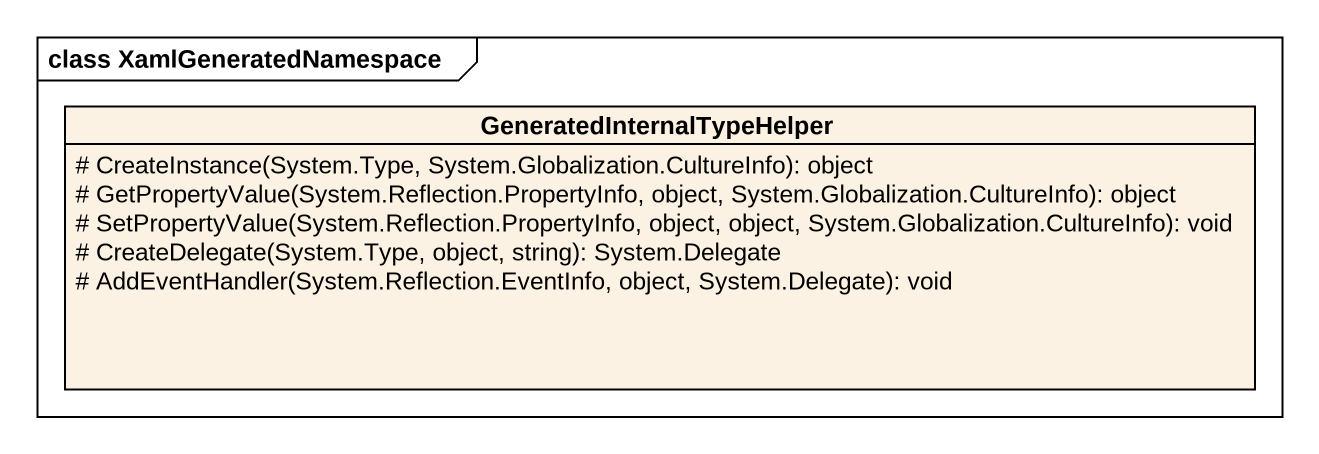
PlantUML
@startuml
mainframe class XamlGeneratedNamespace
hide circle
hide empty members
skinparam classAttributeIconSize 0
class GeneratedInternalTypeHelper {
  # CreateInstance(System.Type, System.Globalization.CultureInfo): object
  # GetPropertyValue(System.Reflection.PropertyInfo, object, System.Globalization.CultureInfo): object
  # SetPropertyValue(System.Reflection.PropertyInfo, object, object, System.Globalization.CultureInfo): void
  # CreateDelegate(System.Type, object, string): System.Delegate
  # AddEventHandler(System.Reflection.EventInfo, object, System.Delegate): void
}
@enduml
